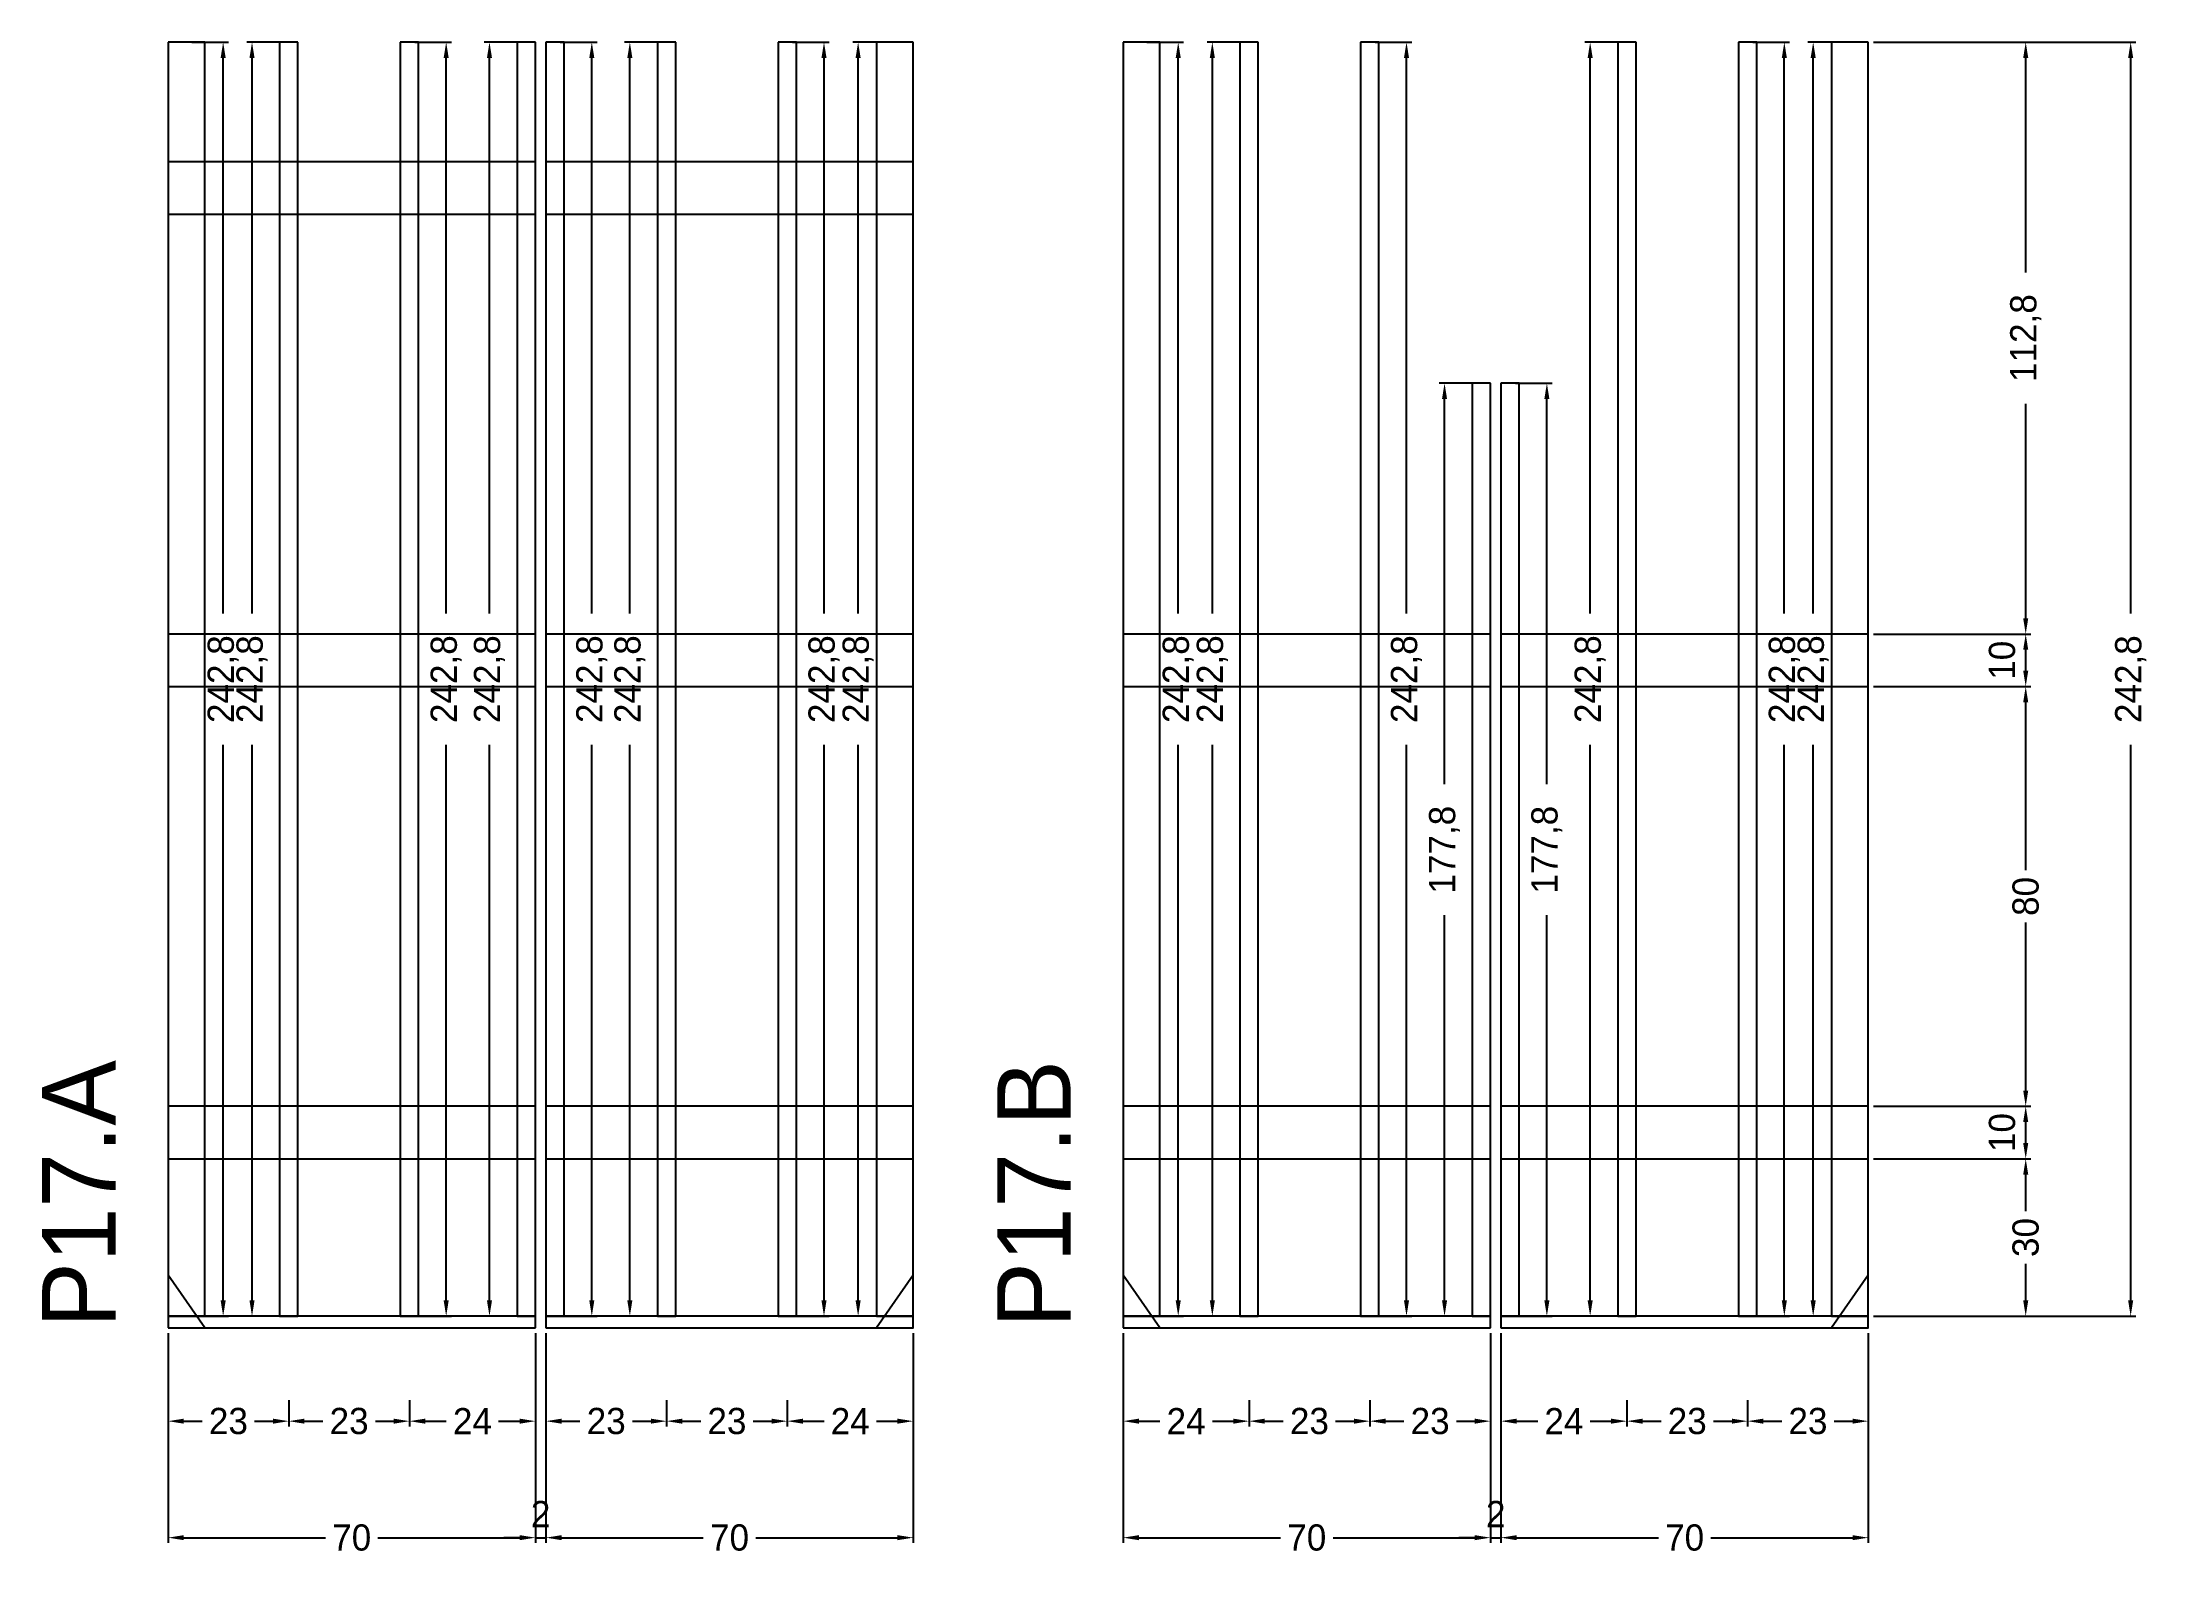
# Model space of a CAD drawing. Header units: centimetres. Extents: x -24 to 377, y -43 to 245.
import ezdxf

# ---------------------------------------------------------------- set-up
doc = ezdxf.new("R2010")
doc.units = ezdxf.units.CM
for name, color, linetype in [('COTA', 241, 'Continuous'), ('NOMENCLATURA', 7, 'Continuous'), ('SARR_2.2x10', 60, 'Continuous'), ('SARR_2.2x7', 40, 'Continuous'), ('SARR_3.5x7', 81, 'Continuous')]:
    doc.layers.add(name, color=color, linetype=linetype)
doc.dimstyles.new('PAINEL-NOVA', dxfattribs={"dimtxt": 5, "dimasz": 3, "dimexe": 1, "dimexo": 1, "dimgap": 1, "dimtad": 1, "dimcen": 2.5, "dimazin": 3, "dimtfac": 1, "dimtmove": 0, "dimatfit": 3})

# ---------------------------------------------------------------- blocks, each defined once
blk = doc.blocks.new('_CLOSEDFILLED')
at = {"color": 0, "linetype": 'BYBLOCK'}
blk.add_solid([(-1, 0.16), (0, 0), (-1, -0.16)], dxfattribs=at)
blk = doc.blocks.new('*D1')
for p, q in [((4.5, 245), (11.5, 245)), ((10.5, 136.1), (10.5, 242)), ((10.5, 5.2), (10.5, 111.1)), ((4.5, 2.2), (11.5, 2.2))]:
    blk.add_line(p, q)
at = {"layer": 'Defpoints'}
for p in [(3.5, 245), (3.5, 2.2), (10.5, 2.2)]:
    blk.add_point(p, dxfattribs=at)
at = {"layer": 'COTA', "xscale": 3, "yscale": 3}
for p, rotation in [((10.5, 245), 90), ((10.5, 2.2), 270)]:
    blk.add_blockref('_CLOSEDFILLED', p, dxfattribs=dict(at, rotation=rotation))
at = {"layer": 'COTA', "insert": (10.5, 123.6), "char_height": 5, "attachment_point": 5, "rotation": 90}
blk.add_mtext('242,8', dxfattribs=at)
blk = doc.blocks.new('*D2')
for p, q in [((22, 245), (15, 245)), ((16, 136.1), (16, 242)), ((16, 5.2), (16, 111.1)), ((22, 2.2), (15, 2.2))]:
    blk.add_line(p, q)
at = {"layer": 'Defpoints'}
for p in [(23, 245), (16, 2.2), (23, 2.2)]:
    blk.add_point(p, dxfattribs=at)
at = {"layer": 'COTA', "xscale": 3, "yscale": 3}
for p, rotation in [((16, 245), 90), ((16, 2.2), 270)]:
    blk.add_blockref('_CLOSEDFILLED', p, dxfattribs=dict(at, rotation=rotation))
at = {"layer": 'COTA', "insert": (16, 123.6), "char_height": 5, "attachment_point": 5, "rotation": 90}
blk.add_mtext('242,8', dxfattribs=at)
blk = doc.blocks.new('*D3')
for p, q in [((47, 245), (54, 245)), ((53, 136.1), (53, 242)), ((53, 5.2), (53, 111.1)), ((47, 2.2), (54, 2.2))]:
    blk.add_line(p, q)
at = {"layer": 'Defpoints'}
for p in [(46, 245), (46, 2.2), (53, 2.2)]:
    blk.add_point(p, dxfattribs=at)
at = {"layer": 'COTA', "xscale": 3, "yscale": 3}
for p, rotation in [((53, 245), 90), ((53, 2.2), 270)]:
    blk.add_blockref('_CLOSEDFILLED', p, dxfattribs=dict(at, rotation=rotation))
at = {"layer": 'COTA', "insert": (53, 123.6), "char_height": 5, "attachment_point": 5, "rotation": 90}
blk.add_mtext('242,8', dxfattribs=at)
blk = doc.blocks.new('*D4')
for p, q in [((67.25, 245), (60.25, 245)), ((61.25, 136.1), (61.25, 242)), ((61.25, 5.2), (61.25, 111.1)), ((67.25, 2.2), (60.25, 2.2))]:
    blk.add_line(p, q)
at = {"layer": 'Defpoints'}
for p in [(68.25, 245), (61.25, 2.2), (68.25, 2.2)]:
    blk.add_point(p, dxfattribs=at)
at = {"layer": 'COTA', "xscale": 3, "yscale": 3}
for p, rotation in [((61.25, 245), 90), ((61.25, 2.2), 270)]:
    blk.add_blockref('_CLOSEDFILLED', p, dxfattribs=dict(at, rotation=rotation))
at = {"layer": 'COTA', "insert": (61.25, 123.6), "char_height": 5, "attachment_point": 5, "rotation": 90}
blk.add_mtext('242,8', dxfattribs=at)
blk = doc.blocks.new('*D5')
for p, q in [((0, -13.8), (0, -18.8)), ((23, -13.8), (23, -18.8)), ((3, -17.8), (6.5, -17.8)), ((16.5, -17.8), (20, -17.8))]:
    blk.add_line(p, q)
at = {"layer": 'Defpoints'}
for p in [(0, -12.8), (23, -12.8), (0, -17.8)]:
    blk.add_point(p, dxfattribs=at)
at = {"layer": 'COTA', "xscale": 3, "yscale": 3, "rotation": 180}
blk.add_blockref('_CLOSEDFILLED', (0, -17.8), dxfattribs=at)
at = {"layer": 'COTA', "xscale": 3, "yscale": 3}
blk.add_blockref('_CLOSEDFILLED', (23, -17.8), dxfattribs=at)
at = {"layer": 'COTA', "insert": (11.5, -17.8), "char_height": 5, "attachment_point": 5}
blk.add_mtext('23', dxfattribs=at)
blk = doc.blocks.new('*D6')
for p, q in [((23, -13.8), (23, -18.8)), ((46, -13.8), (46, -18.8)), ((26, -17.8), (29.5, -17.8)), ((39.5, -17.8), (43, -17.8))]:
    blk.add_line(p, q)
at = {"layer": 'Defpoints'}
for p in [(23, -12.8), (46, -12.8), (23, -17.8)]:
    blk.add_point(p, dxfattribs=at)
at = {"layer": 'COTA', "xscale": 3, "yscale": 3, "rotation": 180}
blk.add_blockref('_CLOSEDFILLED', (23, -17.8), dxfattribs=at)
at = {"layer": 'COTA', "xscale": 3, "yscale": 3}
blk.add_blockref('_CLOSEDFILLED', (46, -17.8), dxfattribs=at)
at = {"layer": 'COTA', "insert": (34.5, -17.8), "char_height": 5, "attachment_point": 5}
blk.add_mtext('23', dxfattribs=at)
blk = doc.blocks.new('*D7')
for p, q in [((46, -13.8), (46, -18.8)), ((70, -13.8), (70, -18.8)), ((49, -17.8), (53, -17.8)), ((63, -17.8), (67, -17.8))]:
    blk.add_line(p, q)
at = {"layer": 'Defpoints'}
for p in [(46, -12.8), (70, -12.8), (46, -17.8)]:
    blk.add_point(p, dxfattribs=at)
at = {"layer": 'COTA', "xscale": 3, "yscale": 3, "rotation": 180}
blk.add_blockref('_CLOSEDFILLED', (46, -17.8), dxfattribs=at)
at = {"layer": 'COTA', "xscale": 3, "yscale": 3}
blk.add_blockref('_CLOSEDFILLED', (70, -17.8), dxfattribs=at)
at = {"layer": 'COTA', "insert": (58, -17.8), "char_height": 5, "attachment_point": 5}
blk.add_mtext('24', dxfattribs=at)
blk = doc.blocks.new('*D8')
for p, q in [((0, -1), (0, -41)), ((70, -1), (70, -41)), ((3, -40), (30, -40)), ((40, -40), (67, -40))]:
    blk.add_line(p, q)
at = {"layer": 'Defpoints'}
for p in [(0, 0), (70, 0), (0, -40)]:
    blk.add_point(p, dxfattribs=at)
at = {"layer": 'COTA', "xscale": 3, "yscale": 3, "rotation": 180}
blk.add_blockref('_CLOSEDFILLED', (0, -40), dxfattribs=at)
at = {"layer": 'COTA', "xscale": 3, "yscale": 3}
blk.add_blockref('_CLOSEDFILLED', (70, -40), dxfattribs=at)
at = {"layer": 'COTA', "insert": (35, -40), "char_height": 5, "attachment_point": 5}
blk.add_mtext('70', dxfattribs=at)
blk = doc.blocks.new('GRA-E')
at = {"layer": 'SARR_2.2x7'}
blk.add_lwpolyline([(0, 0), (7, 0), (0, 10)], close=True, dxfattribs=at)
blk = doc.blocks.new('*D10')
for p, q in [((74.75, 245), (81.75, 245)), ((80.75, 136.1), (80.75, 242)), ((80.75, 5.2), (80.75, 111.1)), ((74.75, 2.2), (81.75, 2.2))]:
    blk.add_line(p, q)
at = {"layer": 'Defpoints'}
for p in [(73.75, 245), (73.75, 2.2), (80.75, 2.2)]:
    blk.add_point(p, dxfattribs=at)
at = {"layer": 'COTA', "xscale": 3, "yscale": 3}
for p, rotation in [((80.75, 245), 90), ((80.75, 2.2), 270)]:
    blk.add_blockref('_CLOSEDFILLED', p, dxfattribs=dict(at, rotation=rotation))
at = {"layer": 'COTA', "insert": (80.75, 123.6), "char_height": 5, "attachment_point": 5, "rotation": 90}
blk.add_mtext('242,8', dxfattribs=at)
blk = doc.blocks.new('*D11')
for p, q in [((94, 245), (87, 245)), ((88, 136.1), (88, 242)), ((88, 5.2), (88, 111.1)), ((94, 2.2), (87, 2.2))]:
    blk.add_line(p, q)
at = {"layer": 'Defpoints'}
for p in [(95, 245), (88, 2.2), (95, 2.2)]:
    blk.add_point(p, dxfattribs=at)
at = {"layer": 'COTA', "xscale": 3, "yscale": 3}
for p, rotation in [((88, 245), 90), ((88, 2.2), 270)]:
    blk.add_blockref('_CLOSEDFILLED', p, dxfattribs=dict(at, rotation=rotation))
at = {"layer": 'COTA', "insert": (88, 123.6), "char_height": 5, "attachment_point": 5, "rotation": 90}
blk.add_mtext('242,8', dxfattribs=at)
blk = doc.blocks.new('*D12')
for p, q in [((119, 245), (126, 245)), ((125, 136.1), (125, 242)), ((125, 5.2), (125, 111.1)), ((119, 2.2), (126, 2.2))]:
    blk.add_line(p, q)
at = {"layer": 'Defpoints'}
for p in [(118, 245), (118, 2.2), (125, 2.2)]:
    blk.add_point(p, dxfattribs=at)
at = {"layer": 'COTA', "xscale": 3, "yscale": 3}
for p, rotation in [((125, 245), 90), ((125, 2.2), 270)]:
    blk.add_blockref('_CLOSEDFILLED', p, dxfattribs=dict(at, rotation=rotation))
at = {"layer": 'COTA', "insert": (125, 123.6), "char_height": 5, "attachment_point": 5, "rotation": 90}
blk.add_mtext('242,8', dxfattribs=at)
blk = doc.blocks.new('*D13')
for p, q in [((137.5, 245), (130.5, 245)), ((131.5, 136.1), (131.5, 242)), ((131.5, 5.2), (131.5, 111.1)), ((137.5, 2.2), (130.5, 2.2))]:
    blk.add_line(p, q)
at = {"layer": 'Defpoints'}
for p in [(138.5, 245), (131.5, 2.2), (138.5, 2.2)]:
    blk.add_point(p, dxfattribs=at)
at = {"layer": 'COTA', "xscale": 3, "yscale": 3}
for p, rotation in [((131.5, 245), 90), ((131.5, 2.2), 270)]:
    blk.add_blockref('_CLOSEDFILLED', p, dxfattribs=dict(at, rotation=rotation))
at = {"layer": 'COTA', "insert": (131.5, 123.6), "char_height": 5, "attachment_point": 5, "rotation": 90}
blk.add_mtext('242,8', dxfattribs=at)
blk = doc.blocks.new('*D14')
for p, q in [((72, -13.8), (72, -18.8)), ((95, -13.8), (95, -18.8)), ((75, -17.8), (78.5, -17.8)), ((88.5, -17.8), (92, -17.8))]:
    blk.add_line(p, q)
at = {"layer": 'Defpoints'}
for p in [(72, -12.8), (95, -12.8), (72, -17.8)]:
    blk.add_point(p, dxfattribs=at)
at = {"layer": 'COTA', "xscale": 3, "yscale": 3, "rotation": 180}
blk.add_blockref('_CLOSEDFILLED', (72, -17.8), dxfattribs=at)
at = {"layer": 'COTA', "xscale": 3, "yscale": 3}
blk.add_blockref('_CLOSEDFILLED', (95, -17.8), dxfattribs=at)
at = {"layer": 'COTA', "insert": (83.5, -17.8), "char_height": 5, "attachment_point": 5}
blk.add_mtext('23', dxfattribs=at)
blk = doc.blocks.new('*D15')
for p, q in [((95, -13.8), (95, -18.8)), ((118, -13.8), (118, -18.8)), ((98, -17.8), (101.5, -17.8)), ((111.5, -17.8), (115, -17.8))]:
    blk.add_line(p, q)
at = {"layer": 'Defpoints'}
for p in [(95, -12.8), (118, -12.8), (95, -17.8)]:
    blk.add_point(p, dxfattribs=at)
at = {"layer": 'COTA', "xscale": 3, "yscale": 3, "rotation": 180}
blk.add_blockref('_CLOSEDFILLED', (95, -17.8), dxfattribs=at)
at = {"layer": 'COTA', "xscale": 3, "yscale": 3}
blk.add_blockref('_CLOSEDFILLED', (118, -17.8), dxfattribs=at)
at = {"layer": 'COTA', "insert": (106.5, -17.8), "char_height": 5, "attachment_point": 5}
blk.add_mtext('23', dxfattribs=at)
blk = doc.blocks.new('*D16')
for p, q in [((118, -13.8), (118, -18.8)), ((142, -13.8), (142, -18.8)), ((121, -17.8), (125, -17.8)), ((135, -17.8), (139, -17.8))]:
    blk.add_line(p, q)
at = {"layer": 'Defpoints'}
for p in [(118, -12.8), (142, -12.8), (118, -17.8)]:
    blk.add_point(p, dxfattribs=at)
at = {"layer": 'COTA', "xscale": 3, "yscale": 3, "rotation": 180}
blk.add_blockref('_CLOSEDFILLED', (118, -17.8), dxfattribs=at)
at = {"layer": 'COTA', "xscale": 3, "yscale": 3}
blk.add_blockref('_CLOSEDFILLED', (142, -17.8), dxfattribs=at)
at = {"layer": 'COTA', "insert": (130, -17.8), "char_height": 5, "attachment_point": 5}
blk.add_mtext('24', dxfattribs=at)
blk = doc.blocks.new('*D17')
for p, q in [((72, -1), (72, -41)), ((142, -1), (142, -41)), ((75, -40), (102, -40)), ((112, -40), (139, -40))]:
    blk.add_line(p, q)
at = {"layer": 'Defpoints'}
for p in [(72, 0), (142, 0), (72, -40)]:
    blk.add_point(p, dxfattribs=at)
at = {"layer": 'COTA', "xscale": 3, "yscale": 3, "rotation": 180}
blk.add_blockref('_CLOSEDFILLED', (72, -40), dxfattribs=at)
at = {"layer": 'COTA', "xscale": 3, "yscale": 3}
blk.add_blockref('_CLOSEDFILLED', (142, -40), dxfattribs=at)
at = {"layer": 'COTA', "insert": (107, -40), "char_height": 5, "attachment_point": 5}
blk.add_mtext('70', dxfattribs=at)
blk = doc.blocks.new('GRA-D')
at = {"layer": 'SARR_2.2x7'}
blk.add_lwpolyline([(0, 0), (7, 0), (7, 10)], close=True, dxfattribs=at)
blk = doc.blocks.new('*D18')
for p, q in [((186.5, 245), (193.5, 245)), ((192.5, 136.1), (192.5, 242)), ((192.5, 5.2), (192.5, 111.1)), ((186.5, 2.2), (193.5, 2.2))]:
    blk.add_line(p, q)
at = {"layer": 'Defpoints'}
for p in [(185.5, 245), (185.5, 2.2), (192.5, 2.2)]:
    blk.add_point(p, dxfattribs=at)
at = {"layer": 'COTA', "xscale": 3, "yscale": 3}
for p, rotation in [((192.5, 245), 90), ((192.5, 2.2), 270)]:
    blk.add_blockref('_CLOSEDFILLED', p, dxfattribs=dict(at, rotation=rotation))
at = {"layer": 'COTA', "insert": (192.5, 123.6), "char_height": 5, "attachment_point": 5, "rotation": 90}
blk.add_mtext('242,8', dxfattribs=at)
blk = doc.blocks.new('*D19')
for p, q in [((205, 245), (198, 245)), ((199, 136.1), (199, 242)), ((199, 5.2), (199, 111.1)), ((205, 2.2), (198, 2.2))]:
    blk.add_line(p, q)
at = {"layer": 'Defpoints'}
for p in [(206, 245), (199, 2.2), (206, 2.2)]:
    blk.add_point(p, dxfattribs=at)
at = {"layer": 'COTA', "xscale": 3, "yscale": 3}
for p, rotation in [((199, 245), 90), ((199, 2.2), 270)]:
    blk.add_blockref('_CLOSEDFILLED', p, dxfattribs=dict(at, rotation=rotation))
at = {"layer": 'COTA', "insert": (199, 123.6), "char_height": 5, "attachment_point": 5, "rotation": 90}
blk.add_mtext('242,8', dxfattribs=at)
blk = doc.blocks.new('*D20')
for p, q in [((230, 245), (237, 245)), ((236, 136.1), (236, 242)), ((236, 5.2), (236, 111.1)), ((230, 2.2), (237, 2.2))]:
    blk.add_line(p, q)
at = {"layer": 'Defpoints'}
for p in [(229, 245), (229, 2.2), (236, 2.2)]:
    blk.add_point(p, dxfattribs=at)
at = {"layer": 'COTA', "xscale": 3, "yscale": 3}
for p, rotation in [((236, 245), 90), ((236, 2.2), 270)]:
    blk.add_blockref('_CLOSEDFILLED', p, dxfattribs=dict(at, rotation=rotation))
at = {"layer": 'COTA', "insert": (236, 123.6), "char_height": 5, "attachment_point": 5, "rotation": 90}
blk.add_mtext('242,8', dxfattribs=at)
blk = doc.blocks.new('*D21')
for p, q in [((249.25, 180), (242.25, 180)), ((243.25, 103.6), (243.25, 177)), ((243.25, 5.2), (243.25, 78.6)), ((249.25, 2.2), (242.25, 2.2))]:
    blk.add_line(p, q)
at = {"layer": 'Defpoints'}
for p in [(250.25, 180), (243.25, 2.2), (250.25, 2.2)]:
    blk.add_point(p, dxfattribs=at)
at = {"layer": 'COTA', "xscale": 3, "yscale": 3}
for p, rotation in [((243.25, 180), 90), ((243.25, 2.2), 270)]:
    blk.add_blockref('_CLOSEDFILLED', p, dxfattribs=dict(at, rotation=rotation))
at = {"layer": 'COTA', "insert": (243.25, 91.1), "char_height": 5, "attachment_point": 5, "rotation": 90}
blk.add_mtext('177,8', dxfattribs=at)
blk = doc.blocks.new('*D22')
for p, q in [((182, -13.8), (182, -18.8)), ((206, -13.8), (206, -18.8)), ((185, -17.8), (189, -17.8)), ((199, -17.8), (203, -17.8))]:
    blk.add_line(p, q)
at = {"layer": 'Defpoints'}
for p in [(182, -12.8), (206, -12.8), (182, -17.8)]:
    blk.add_point(p, dxfattribs=at)
at = {"layer": 'COTA', "xscale": 3, "yscale": 3, "rotation": 180}
blk.add_blockref('_CLOSEDFILLED', (182, -17.8), dxfattribs=at)
at = {"layer": 'COTA', "xscale": 3, "yscale": 3}
blk.add_blockref('_CLOSEDFILLED', (206, -17.8), dxfattribs=at)
at = {"layer": 'COTA', "insert": (194, -17.8), "char_height": 5, "attachment_point": 5}
blk.add_mtext('24', dxfattribs=at)
blk = doc.blocks.new('*D23')
for p, q in [((206, -13.8), (206, -18.8)), ((229, -13.8), (229, -18.8)), ((209, -17.8), (212.5, -17.8)), ((222.5, -17.8), (226, -17.8))]:
    blk.add_line(p, q)
at = {"layer": 'Defpoints'}
for p in [(206, -12.8), (229, -12.8), (206, -17.8)]:
    blk.add_point(p, dxfattribs=at)
at = {"layer": 'COTA', "xscale": 3, "yscale": 3, "rotation": 180}
blk.add_blockref('_CLOSEDFILLED', (206, -17.8), dxfattribs=at)
at = {"layer": 'COTA', "xscale": 3, "yscale": 3}
blk.add_blockref('_CLOSEDFILLED', (229, -17.8), dxfattribs=at)
at = {"layer": 'COTA', "insert": (217.5, -17.8), "char_height": 5, "attachment_point": 5}
blk.add_mtext('23', dxfattribs=at)
blk = doc.blocks.new('*D24')
for p, q in [((229, -13.8), (229, -18.8)), ((252, -13.8), (252, -18.8)), ((232, -17.8), (235.5, -17.8)), ((245.5, -17.8), (249, -17.8))]:
    blk.add_line(p, q)
at = {"layer": 'Defpoints'}
for p in [(229, -12.8), (252, -12.8), (229, -17.8)]:
    blk.add_point(p, dxfattribs=at)
at = {"layer": 'COTA', "xscale": 3, "yscale": 3, "rotation": 180}
blk.add_blockref('_CLOSEDFILLED', (229, -17.8), dxfattribs=at)
at = {"layer": 'COTA', "xscale": 3, "yscale": 3}
blk.add_blockref('_CLOSEDFILLED', (252, -17.8), dxfattribs=at)
at = {"layer": 'COTA', "insert": (240.5, -17.8), "char_height": 5, "attachment_point": 5}
blk.add_mtext('23', dxfattribs=at)
blk = doc.blocks.new('*D25')
for p, q in [((182, -1), (182, -41)), ((252, -1), (252, -41)), ((185, -40), (212, -40)), ((222, -40), (249, -40))]:
    blk.add_line(p, q)
at = {"layer": 'Defpoints'}
for p in [(182, 0), (252, 0), (182, -40)]:
    blk.add_point(p, dxfattribs=at)
at = {"layer": 'COTA', "xscale": 3, "yscale": 3, "rotation": 180}
blk.add_blockref('_CLOSEDFILLED', (182, -40), dxfattribs=at)
at = {"layer": 'COTA', "xscale": 3, "yscale": 3}
blk.add_blockref('_CLOSEDFILLED', (252, -40), dxfattribs=at)
at = {"layer": 'COTA', "insert": (217, -40), "char_height": 5, "attachment_point": 5}
blk.add_mtext('70', dxfattribs=at)
blk = doc.blocks.new('*D27')
for p, q in [((256.75, 180), (263.75, 180)), ((262.75, 103.6), (262.75, 177)), ((262.75, 5.2), (262.75, 78.6)), ((256.75, 2.2), (263.75, 2.2))]:
    blk.add_line(p, q)
at = {"layer": 'Defpoints'}
for p in [(255.75, 180), (255.75, 2.2), (262.75, 2.2)]:
    blk.add_point(p, dxfattribs=at)
at = {"layer": 'COTA', "xscale": 3, "yscale": 3}
for p, rotation in [((262.75, 180), 90), ((262.75, 2.2), 270)]:
    blk.add_blockref('_CLOSEDFILLED', p, dxfattribs=dict(at, rotation=rotation))
at = {"layer": 'COTA', "insert": (262.75, 91.1), "char_height": 5, "attachment_point": 5, "rotation": 90}
blk.add_mtext('177,8', dxfattribs=at)
blk = doc.blocks.new('*D28')
for p, q in [((277, 245), (270, 245)), ((271, 136.1), (271, 242)), ((271, 5.2), (271, 111.1)), ((277, 2.2), (270, 2.2))]:
    blk.add_line(p, q)
at = {"layer": 'Defpoints'}
for p in [(278, 245), (271, 2.2), (278, 2.2)]:
    blk.add_point(p, dxfattribs=at)
at = {"layer": 'COTA', "xscale": 3, "yscale": 3}
for p, rotation in [((271, 245), 90), ((271, 2.2), 270)]:
    blk.add_blockref('_CLOSEDFILLED', p, dxfattribs=dict(at, rotation=rotation))
at = {"layer": 'COTA', "insert": (271, 123.6), "char_height": 5, "attachment_point": 5, "rotation": 90}
blk.add_mtext('242,8', dxfattribs=at)
blk = doc.blocks.new('*D29')
for p, q in [((302, 245), (309, 245)), ((308, 136.1), (308, 242)), ((308, 5.2), (308, 111.1)), ((302, 2.2), (309, 2.2))]:
    blk.add_line(p, q)
at = {"layer": 'Defpoints'}
for p in [(301, 245), (301, 2.2), (308, 2.2)]:
    blk.add_point(p, dxfattribs=at)
at = {"layer": 'COTA', "xscale": 3, "yscale": 3}
for p, rotation in [((308, 245), 90), ((308, 2.2), 270)]:
    blk.add_blockref('_CLOSEDFILLED', p, dxfattribs=dict(at, rotation=rotation))
at = {"layer": 'COTA', "insert": (308, 123.6), "char_height": 5, "attachment_point": 5, "rotation": 90}
blk.add_mtext('242,8', dxfattribs=at)
blk = doc.blocks.new('*D30')
for p, q in [((319.5, 245), (312.5, 245)), ((313.5, 136.1), (313.5, 242)), ((313.5, 5.2), (313.5, 111.1)), ((319.5, 2.2), (312.5, 2.2))]:
    blk.add_line(p, q)
at = {"layer": 'Defpoints'}
for p in [(320.5, 245), (313.5, 2.2), (320.5, 2.2)]:
    blk.add_point(p, dxfattribs=at)
at = {"layer": 'COTA', "xscale": 3, "yscale": 3}
for p, rotation in [((313.5, 245), 90), ((313.5, 2.2), 270)]:
    blk.add_blockref('_CLOSEDFILLED', p, dxfattribs=dict(at, rotation=rotation))
at = {"layer": 'COTA', "insert": (313.5, 123.6), "char_height": 5, "attachment_point": 5, "rotation": 90}
blk.add_mtext('242,8', dxfattribs=at)
blk = doc.blocks.new('*D31')
for p, q in [((254, -13.8), (254, -18.8)), ((278, -13.8), (278, -18.8)), ((257, -17.8), (261, -17.8)), ((271, -17.8), (275, -17.8))]:
    blk.add_line(p, q)
at = {"layer": 'Defpoints'}
for p in [(254, -12.8), (278, -12.8), (254, -17.8)]:
    blk.add_point(p, dxfattribs=at)
at = {"layer": 'COTA', "xscale": 3, "yscale": 3, "rotation": 180}
blk.add_blockref('_CLOSEDFILLED', (254, -17.8), dxfattribs=at)
at = {"layer": 'COTA', "xscale": 3, "yscale": 3}
blk.add_blockref('_CLOSEDFILLED', (278, -17.8), dxfattribs=at)
at = {"layer": 'COTA', "insert": (266, -17.8), "char_height": 5, "attachment_point": 5}
blk.add_mtext('24', dxfattribs=at)
blk = doc.blocks.new('*D32')
for p, q in [((278, -13.8), (278, -18.8)), ((301, -13.8), (301, -18.8)), ((281, -17.8), (284.5, -17.8)), ((294.5, -17.8), (298, -17.8))]:
    blk.add_line(p, q)
at = {"layer": 'Defpoints'}
for p in [(278, -12.8), (301, -12.8), (278, -17.8)]:
    blk.add_point(p, dxfattribs=at)
at = {"layer": 'COTA', "xscale": 3, "yscale": 3, "rotation": 180}
blk.add_blockref('_CLOSEDFILLED', (278, -17.8), dxfattribs=at)
at = {"layer": 'COTA', "xscale": 3, "yscale": 3}
blk.add_blockref('_CLOSEDFILLED', (301, -17.8), dxfattribs=at)
at = {"layer": 'COTA', "insert": (289.5, -17.8), "char_height": 5, "attachment_point": 5}
blk.add_mtext('23', dxfattribs=at)
blk = doc.blocks.new('*D33')
for p, q in [((301, -13.8), (301, -18.8)), ((324, -13.8), (324, -18.8)), ((304, -17.8), (307.5, -17.8)), ((317.5, -17.8), (321, -17.8))]:
    blk.add_line(p, q)
at = {"layer": 'Defpoints'}
for p in [(301, -12.8), (324, -12.8), (301, -17.8)]:
    blk.add_point(p, dxfattribs=at)
at = {"layer": 'COTA', "xscale": 3, "yscale": 3, "rotation": 180}
blk.add_blockref('_CLOSEDFILLED', (301, -17.8), dxfattribs=at)
at = {"layer": 'COTA', "xscale": 3, "yscale": 3}
blk.add_blockref('_CLOSEDFILLED', (324, -17.8), dxfattribs=at)
at = {"layer": 'COTA', "insert": (312.5, -17.8), "char_height": 5, "attachment_point": 5}
blk.add_mtext('23', dxfattribs=at)
blk = doc.blocks.new('*D34')
for p, q in [((254, -1), (254, -41)), ((324, -1), (324, -41)), ((257, -40), (284, -40)), ((294, -40), (321, -40))]:
    blk.add_line(p, q)
at = {"layer": 'Defpoints'}
for p in [(254, 0), (324, 0), (254, -40)]:
    blk.add_point(p, dxfattribs=at)
at = {"layer": 'COTA', "xscale": 3, "yscale": 3, "rotation": 180}
blk.add_blockref('_CLOSEDFILLED', (254, -40), dxfattribs=at)
at = {"layer": 'COTA', "xscale": 3, "yscale": 3}
blk.add_blockref('_CLOSEDFILLED', (324, -40), dxfattribs=at)
at = {"layer": 'COTA', "insert": (289, -40), "char_height": 5, "attachment_point": 5}
blk.add_mtext('70', dxfattribs=at)
blk = doc.blocks.new('*D35')
for p, q in [((325, 245), (375, 245)), ((374, 136.1), (374, 242)), ((374, 5.2), (374, 111.1)), ((325, 2.2), (375, 2.2))]:
    blk.add_line(p, q)
at = {"layer": 'Defpoints'}
for p in [(324, 245), (324, 2.2), (374, 2.2)]:
    blk.add_point(p, dxfattribs=at)
at = {"layer": 'COTA', "xscale": 3, "yscale": 3}
for p, rotation in [((374, 245), 90), ((374, 2.2), 270)]:
    blk.add_blockref('_CLOSEDFILLED', p, dxfattribs=dict(at, rotation=rotation))
at = {"layer": 'COTA', "insert": (374, 123.6), "char_height": 5, "attachment_point": 5, "rotation": 90}
blk.add_mtext('242,8', dxfattribs=at)
blk = doc.blocks.new('*D36')
for p, q in [((325, 32.2), (355, 32.2)), ((354, 22.2), (354, 29.2)), ((354, 5.2), (354, 12.2)), ((325, 2.2), (355, 2.2))]:
    blk.add_line(p, q)
at = {"layer": 'Defpoints'}
for p in [(324, 32.2), (324, 2.2), (354, 2.2)]:
    blk.add_point(p, dxfattribs=at)
at = {"layer": 'COTA', "xscale": 3, "yscale": 3}
for p, rotation in [((354, 32.2), 90), ((354, 2.2), 270)]:
    blk.add_blockref('_CLOSEDFILLED', p, dxfattribs=dict(at, rotation=rotation))
at = {"layer": 'COTA', "insert": (354, 17.2), "char_height": 5, "attachment_point": 5, "rotation": 90}
blk.add_mtext('30', dxfattribs=at)
blk = doc.blocks.new('*D37')
for p, q in [((325, 42.2), (355, 42.2)), ((354, 35.2), (354, 39.2)), ((325, 32.2), (355, 32.2))]:
    blk.add_line(p, q)
at = {"layer": 'Defpoints'}
for p in [(324, 42.2), (324, 32.2), (354, 32.2)]:
    blk.add_point(p, dxfattribs=at)
at = {"layer": 'COTA', "xscale": 3, "yscale": 3}
for p, rotation in [((354, 42.2), 90), ((354, 32.2), 270)]:
    blk.add_blockref('_CLOSEDFILLED', p, dxfattribs=dict(at, rotation=rotation))
at = {"layer": 'COTA', "insert": (349.5, 37.2), "char_height": 5, "attachment_point": 5, "rotation": 90}
blk.add_mtext('10', dxfattribs=at)
blk = doc.blocks.new('*D38')
for p, q in [((325, 122.2), (355, 122.2)), ((354, 87.2), (354, 119.2)), ((354, 45.2), (354, 77.2)), ((325, 42.2), (355, 42.2))]:
    blk.add_line(p, q)
at = {"layer": 'Defpoints'}
for p in [(324, 122.2), (324, 42.2), (354, 42.2)]:
    blk.add_point(p, dxfattribs=at)
at = {"layer": 'COTA', "xscale": 3, "yscale": 3}
for p, rotation in [((354, 122.2), 90), ((354, 42.2), 270)]:
    blk.add_blockref('_CLOSEDFILLED', p, dxfattribs=dict(at, rotation=rotation))
at = {"layer": 'COTA', "insert": (354, 82.2), "char_height": 5, "attachment_point": 5, "rotation": 90}
blk.add_mtext('80', dxfattribs=at)
blk = doc.blocks.new('*D40')
for p, q in [((325, 245), (355, 245)), ((354, 201.1), (354, 242)), ((354, 135.2), (354, 176.1)), ((325, 132.2), (355, 132.2))]:
    blk.add_line(p, q)
at = {"layer": 'Defpoints'}
for p in [(324, 245), (324, 132.2), (354, 132.2)]:
    blk.add_point(p, dxfattribs=at)
at = {"layer": 'COTA', "xscale": 3, "yscale": 3}
for p, rotation in [((354, 245), 90), ((354, 132.2), 270)]:
    blk.add_blockref('_CLOSEDFILLED', p, dxfattribs=dict(at, rotation=rotation))
at = {"layer": 'COTA', "insert": (354, 188.6), "char_height": 5, "attachment_point": 5, "rotation": 90}
blk.add_mtext('112,8', dxfattribs=at)

msp = doc.modelspace()

# ---------------------------------------------------------------- linework, layer by layer
at = {"layer": 'SARR_2.2x10'}
for p, q in [((70, 222.2), (0, 222.2)), ((0, 222.2), (0, 212.2)), ((70, 212.2), (70, 222.2)), ((142, 222.2), (72, 222.2)), ((72, 222.2), (72, 212.2)), ((142, 212.2), (142, 222.2)), ((0, 212.2), (70, 212.2)), ((72, 212.2), (142, 212.2)), ((70, 132.2), (0, 132.2)), ((0, 132.2), (0, 122.2)), ((70, 122.2), (70, 132.2)), ((142, 132.2), (72, 132.2)), ((72, 132.2), (72, 122.2)), ((142, 122.2), (142, 132.2)), ((252, 132.2), (182, 132.2)), ((182, 132.2), (182, 122.2)), ((252, 122.2), (252, 132.2)), ((324, 132.2), (254, 132.2)), ((254, 132.2), (254, 122.2)), ((324, 122.2), (324, 132.2)), ((0, 122.2), (70, 122.2)), ((72, 122.2), (142, 122.2)), ((182, 122.2), (252, 122.2)), ((254, 122.2), (324, 122.2)), ((70, 42.2), (0, 42.2)), ((0, 42.2), (0, 32.2)), ((70, 32.2), (70, 42.2)), ((142, 42.2), (72, 42.2)), ((72, 42.2), (72, 32.2)), ((142, 32.2), (142, 42.2)), ((252, 42.2), (182, 42.2)), ((182, 42.2), (182, 32.2)), ((252, 32.2), (252, 42.2)), ((324, 42.2), (254, 42.2)), ((254, 42.2), (254, 32.2)), ((324, 32.2), (324, 42.2)), ((0, 32.2), (70, 32.2)), ((72, 32.2), (142, 32.2)), ((182, 32.2), (252, 32.2)), ((254, 32.2), (324, 32.2))]:
    msp.add_line(p, q, dxfattribs=at)
at = {"layer": 'SARR_2.2x7'}
for p, q in [((7, 245), (0, 245)), ((0, 245), (0, 2.2)), ((7, 2.2), (7, 245)), ((142, 245), (135, 245)), ((135, 245), (135, 2.2)), ((142, 2.2), (142, 245)), ((189, 245), (182, 245)), ((182, 245), (182, 2.2)), ((189, 2.2), (189, 245)), ((324, 245), (317, 245)), ((317, 245), (317, 2.2)), ((324, 2.2), (324, 245)), ((70, 2.2), (0, 2.2)), ((0, 2.2), (0, 0)), ((0, 2.2), (7, 2.2)), ((0, 0), (70, 0)), ((70, 0), (70, 2.2)), ((142, 2.2), (72, 2.2)), ((72, 2.2), (72, 0)), ((72, 0), (142, 0)), ((135, 2.2), (142, 2.2)), ((142, 0), (142, 2.2)), ((252, 2.2), (182, 2.2)), ((182, 2.2), (182, 0)), ((182, 2.2), (189, 2.2)), ((182, 0), (252, 0)), ((252, 0), (252, 2.2)), ((324, 2.2), (254, 2.2)), ((254, 2.2), (254, 0)), ((254, 0), (324, 0)), ((317, 2.2), (324, 2.2)), ((324, 0), (324, 2.2))]:
    msp.add_line(p, q, dxfattribs=at)
at = {"layer": 'SARR_3.5x7'}
for p, q in [((24.75, 245), (21.25, 245)), ((21.25, 245), (21.25, 2.2)), ((24.75, 2.2), (24.75, 245)), ((47.75, 245), (44.25, 245)), ((44.25, 245), (44.25, 2.2)), ((47.75, 2.2), (47.75, 245)), ((70, 245), (66.5, 245)), ((66.5, 245), (66.5, 2.2)), ((70, 2.2), (70, 245)), ((75.5, 245), (72, 245)), ((72, 245), (72, 2.2)), ((75.5, 2.2), (75.5, 245)), ((96.75, 245), (93.25, 245)), ((93.25, 245), (93.25, 2.2)), ((96.75, 2.2), (96.75, 245)), ((119.75, 245), (116.25, 245)), ((116.25, 245), (116.25, 2.2)), ((119.75, 2.2), (119.75, 245)), ((207.75, 245), (204.25, 245)), ((204.25, 245), (204.25, 2.2)), ((207.75, 2.2), (207.75, 245)), ((230.75, 245), (227.25, 245)), ((227.25, 245), (227.25, 2.2)), ((230.75, 2.2), (230.75, 245)), ((279.75, 245), (276.25, 245)), ((276.25, 245), (276.25, 2.2)), ((279.75, 2.2), (279.75, 245)), ((302.75, 245), (299.25, 245)), ((299.25, 245), (299.25, 2.2)), ((302.75, 2.2), (302.75, 245)), ((252, 180), (248.5, 180)), ((248.5, 180), (248.5, 2.2)), ((252, 2.2), (252, 180)), ((257.5, 180), (254, 180)), ((254, 180), (254, 2.2)), ((257.5, 2.2), (257.5, 180)), ((21.25, 2.2), (24.75, 2.2)), ((44.25, 2.2), (47.75, 2.2)), ((66.5, 2.2), (70, 2.2)), ((72, 2.2), (75.5, 2.2)), ((93.25, 2.2), (96.75, 2.2)), ((116.25, 2.2), (119.75, 2.2)), ((204.25, 2.2), (207.75, 2.2)), ((227.25, 2.2), (230.75, 2.2)), ((248.5, 2.2), (252, 2.2)), ((254, 2.2), (257.5, 2.2)), ((276.25, 2.2), (279.75, 2.2)), ((299.25, 2.2), (302.75, 2.2))]:
    msp.add_line(p, q, dxfattribs=at)

# ---------------------------------------------------------------- block references
at = {"layer": 'SARR_2.2x7'}
for name, p in [('GRA-E', (0, 0)), ('GRA-D', (135, 0)), ('GRA-E', (182, 0)), ('GRA-D', (317, 0))]:
    msp.add_blockref(name, p, dxfattribs=at)

# ---------------------------------------------------------------- texts
at = {"layer": 'NOMENCLATURA'}
for s, p in [('P17.A', (-10, 0)), ('P17.B', (172, 0))]:
    msp.add_text(s, height=14, rotation=90, dxfattribs=at).set_placement(p)

# ---------------------------------------------------------------- dimensions: what is measured, and where the dimension line sits
at = {"layer": 'COTA'}
for base, p1, p2, picture, middle in [((10.5, 2.2), (3.5, 2.2), (3.5, 245), '*D1', (10.5, 123.6)), ((16, 2.2), (23, 2.2), (23, 245), '*D2', (16, 123.6)), ((53, 2.2), (46, 2.2), (46, 245), '*D3', (53, 123.6)), ((61.25, 2.2), (68.25, 2.2), (68.25, 245), '*D4', (61.25, 123.6)), ((80.75, 2.2), (73.75, 2.2), (73.75, 245), '*D10', (80.75, 123.6)), ((88, 2.2), (95, 2.2), (95, 245), '*D11', (88, 123.6)), ((125, 2.2), (118, 2.2), (118, 245), '*D12', (125, 123.6)), ((131.5, 2.2), (138.5, 2.2), (138.5, 245), '*D13', (131.5, 123.6)), ((192.5, 2.2), (185.5, 2.2), (185.5, 245), '*D18', (192.5, 123.6)), ((199, 2.2), (206, 2.2), (206, 245), '*D19', (199, 123.6)), ((236, 2.2), (229, 2.2), (229, 245), '*D20', (236, 123.6)), ((271, 2.2), (278, 2.2), (278, 245), '*D28', (271, 123.6)), ((308, 2.2), (301, 2.2), (301, 245), '*D29', (308, 123.6)), ((313.5, 2.2), (320.5, 2.2), (320.5, 245), '*D30', (313.5, 123.6)), ((374, 2.2), (324, 2.2), (324, 245), '*D35', (374, 123.6)), ((354, 132.2), (324, 132.2), (324, 245), '*D40', (354, 188.6)), ((243.25, 2.2), (250.25, 2.2), (250.25, 180), '*D21', (243.25, 91.1)), ((262.75, 2.2), (255.75, 2.2), (255.75, 180), '*D27', (262.75, 91.1)), ((354, 42.2), (324, 42.2), (324, 122.2), '*D38', (354, 82.2)), ((354, 32.2), (324, 32.2), (324, 42.2), '*D37', (349.5, 37.2)), ((354, 2.2), (324, 2.2), (324, 32.2), '*D36', (354, 17.2))]:
    dim = msp.add_linear_dim(base=base, p1=p1, p2=p2, angle=90, dimstyle='PAINEL-NOVA', dxfattribs=at)
    dim.commit()
    dim.dimension.update_dxf_attribs({"geometry": picture, "text_midpoint": middle})
msp.add_linear_dim(base=(354, 122.2), p1=(324, 122.2), p2=(324, 132.2), angle=90, dimstyle='PAINEL-NOVA', dxfattribs=at).render()
for base, p1, p2, picture, middle in [((0, -40), (0, 0), (70, 0), '*D8', (35, -40)), ((72, -40), (72, 0), (142, 0), '*D17', (107, -40)), ((182, -40), (182, 0), (252, 0), '*D25', (217, -40)), ((254, -40), (254, 0), (324, 0), '*D34', (289, -40)), ((0, -17.8), (0, -12.8), (23, -12.8), '*D5', (11.5, -17.8)), ((23, -17.8), (23, -12.8), (46, -12.8), '*D6', (34.5, -17.8)), ((46, -17.8), (46, -12.8), (70, -12.8), '*D7', (58, -17.8)), ((72, -17.8), (72, -12.8), (95, -12.8), '*D14', (83.5, -17.8)), ((95, -17.8), (95, -12.8), (118, -12.8), '*D15', (106.5, -17.8)), ((118, -17.8), (118, -12.8), (142, -12.8), '*D16', (130, -17.8)), ((182, -17.8), (182, -12.8), (206, -12.8), '*D22', (194, -17.8)), ((206, -17.8), (206, -12.8), (229, -12.8), '*D23', (217.5, -17.8)), ((229, -17.8), (229, -12.8), (252, -12.8), '*D24', (240.5, -17.8)), ((254, -17.8), (254, -12.8), (278, -12.8), '*D31', (266, -17.8)), ((278, -17.8), (278, -12.8), (301, -12.8), '*D32', (289.5, -17.8)), ((301, -17.8), (301, -12.8), (324, -12.8), '*D33', (312.5, -17.8))]:
    dim = msp.add_linear_dim(base=base, p1=p1, p2=p2, dimstyle='PAINEL-NOVA', dxfattribs=at)
    dim.commit()
    dim.dimension.update_dxf_attribs({"geometry": picture, "text_midpoint": middle})
for base, p1, p2 in [((70, -40), (70, 0), (72, 0)), ((252, -40), (252, 0), (254, 0))]:
    msp.add_linear_dim(base=base, p1=p1, p2=p2, dimstyle='PAINEL-NOVA', dxfattribs=at).render()

doc.saveas('drawing.dxf')
